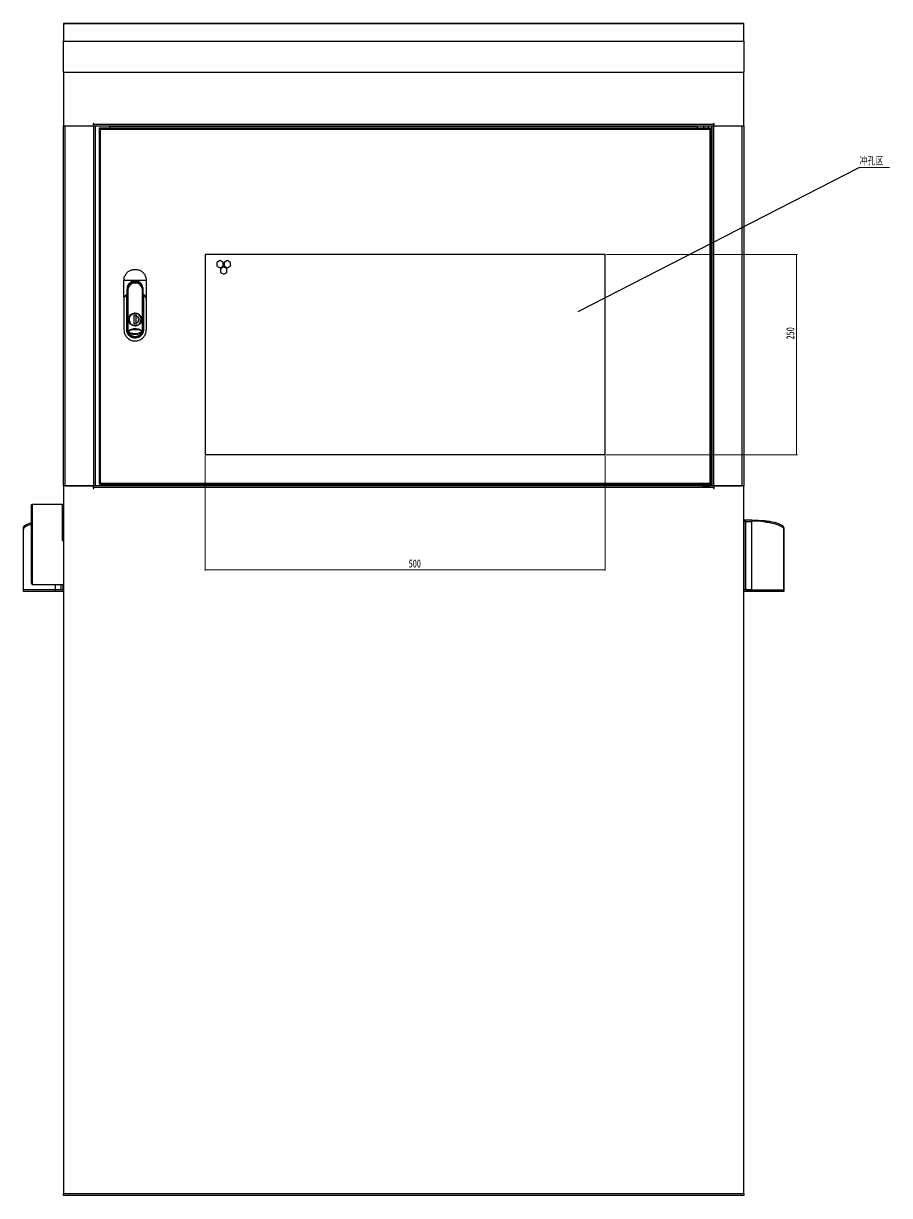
# Model space of a CAD drawing. Header units: millimetres. Extents: x -1281 to 3780, y -2005 to 2969.
# Drawn here: x 1796 to 2878, y -543 to 922 of the extents above; entities that cross this region are included whole.
import ezdxf

# ---------------------------------------------------------------- set-up
doc = ezdxf.new("R2010")
doc.units = ezdxf.units.MM
doc.styles.add('SLDTEXTSTYLE0', font='TXT', dxfattribs={"width": 0.75})
doc.styles.add('SLDTEXTSTYLE1', font='TXT', dxfattribs={"width": 0.75, "bigfont": 'bigfont'})
doc.dimstyles.new('SLDDIMSTYLE0', dxfattribs={"dimtxt": 10, "dimasz": 3.302, "dimexe": 0, "dimexo": 0.0625, "dimgap": 2.5, "dimtad": 1, "dimdec": 3, "dimrnd": 1e-09, "dimzin": 12, "dimdsep": 46, "dimtxsty": 'SLDTEXTSTYLE0', "dimsah": 1, "dimcen": 0.09, "dimadec": 0, "dimazin": 3, "dimtfac": 1, "dimtdec": 3, "dimtofl": 0, "dimtmove": 0, "dimatfit": 3, "dimfxl": 1, "dimfrac": 2, "dimtolj": 1, "dimtzin": 12, "dimarcsym": 0})
doc.dimstyles.new('SLDDIMSTYLE8', dxfattribs={"dimtxt": 0.18, "dimasz": 1.016, "dimexe": 0, "dimexo": 0.0625, "dimgap": 0, "dimtad": 0, "dimtih": 1, "dimtoh": 1, "dimdec": 0, "dimrnd": 1e-09, "dimzin": 0, "dimdsep": 46, "dimtxsty": 'Standard', "dimblk1": 'DOT', "dimblk2": 'DOT', "dimsah": 1, "dimcen": 0.09, "dimadec": 0, "dimazin": 0, "dimtfac": 1.016, "dimtdec": 0, "dimtofl": 0, "dimtmove": 0, "dimatfit": 3, "dimldrblk": 'DOT', "dimfxl": 1, "dimfrac": 2, "dimtolj": 1, "dimtzin": 0, "dimarcsym": 0})

# ---------------------------------------------------------------- blocks, each defined once
blk = doc.blocks.new('_D_30')
at = {"color": 7, "linetype": 'Continuous', "lineweight": 18, "transparency": 16777216}
for p, q in [((2523.5, 632.9), (2762.5, 632.9)), ((2761.5, 382.9), (2761.5, 632.9)), ((2523.5, 382.9), (2762.5, 382.9))]:
    blk.add_line(p, q, dxfattribs=at)
for points in [[(2761.5, 632.9), (2761, 629.6), (2762.1, 629.6)], [(2761.5, 382.9), (2762.1, 386.2), (2761, 386.2)]]:
    blk.add_solid(points, dxfattribs=at)
at = {"color": 7, "linetype": 'Continuous', "lineweight": 18, "transparency": 16777216, "insert": (2748.7, 526.9), "char_height": 10, "attachment_point": 1, "rotation": 90, "style": 'SLDTEXTSTYLE0'}
blk.add_mtext('250', dxfattribs=at)
blk = doc.blocks.new('_D_31')
at = {"color": 7, "linetype": 'Continuous', "lineweight": 18, "transparency": 16777216}
for p, q in [((2022.5, 381.9), (2022.5, 238)), ((2522.5, 381.9), (2522.5, 238)), ((2022.5, 239), (2522.5, 239))]:
    blk.add_line(p, q, dxfattribs=at)
for points in [[(2022.5, 239), (2025.8, 238.5), (2025.8, 239.5)], [(2522.5, 239), (2519.2, 239.5), (2519.2, 238.5)]]:
    blk.add_solid(points, dxfattribs=at)
at = {"color": 7, "linetype": 'Continuous', "lineweight": 18, "transparency": 16777216, "insert": (2276.9, 251.9), "char_height": 10, "attachment_point": 1, "style": 'SLDTEXTSTYLE0'}
blk.add_mtext('500', dxfattribs=at)
blk = doc.blocks.new('SW_NOTE_2')
at = {"color": 0, "linetype": 'Continuous', "lineweight": 0}
blk.add_line((38, 0), (0, 0), dxfattribs=at)
at = {"color": 0, "linetype": 'Continuous', "lineweight": 0, "insert": (0.4, 12.3), "char_height": 9.52, "attachment_point": 1, "style": 'SLDTEXTSTYLE1'}
blk.add_mtext('冲孔区', dxfattribs=at)
blk = doc.blocks.new('_DOT')
at = {"color": 0, "linetype": 'ByBlock', "lineweight": -2}
blk.add_line((-0.5, 0), (-1, 0), dxfattribs=at)
at = {"color": 0, "linetype": 'ByBlock', "const_width": 0.5}
blk.add_lwpolyline([(-0.25, 0, 1), (0.25, 0, 1)], format="xyb", close=True, dxfattribs=at)

msp = doc.modelspace()

# ---------------------------------------------------------------- linework, layer by layer
at = {"color": 7, "linetype": 'Continuous'}
for p, q in [((2695.5437, 921.8852), (1845.5437, 921.8852)), ((1845.5437, 921.8103), (1845.5437, 921.8852)), ((1845.5437, 921.8103), (1845.5437, 899.6887)), ((1845.5437, 921.8103), (2695.5437, 921.8103)), ((2695.5437, 921.8852), (2695.5437, 921.8103)), ((2695.5437, 899.6887), (2695.5437, 921.8103)), ((1845.5437, 861.0517), (1845.5437, 899.6887)), ((1845.5437, 899.6887), (2695.5437, 899.6887)), ((2695.5437, 899.6887), (2695.5437, 861.0517)), ((1845.5437, 861.0517), (2695.5437, 861.0517)), ((1845.5437, 861.0517), (1845.5437, 793.7447)), ((2695.5437, 793.7447), (2695.5437, 861.0517)), ((1845.5437, 793.7447), (1882.5437, 793.7447)), ((1845.5437, 343.922), (1845.5437, 793.7447)), ((1883.5437, 796.9447), (1882.5437, 796.9447)), ((1882.5437, 796.9447), (1882.5437, 793.7447)), ((1883.3437, 793.922), (1882.5437, 793.922)), ((1883.3437, 343.922), (1883.3437, 793.922)), ((1883.3437, 793.922), (1885.3577, 793.922)), ((1883.5437, 795.9448), (1883.5437, 796.9447)), ((1883.5437, 795.9448), (2657.5437, 795.9448)), ((1883.5437, 793.922), (1883.5437, 795.9448)), ((1885.5436, 793.7447), (2655.5438, 793.7447)), ((1885.5437, 343.922), (1885.5437, 793.7447)), ((1903.5437, 793.7447), (1903.5437, 793.5448)), ((1903.5437, 790.922), (1903.5437, 793.5448)), ((1903.5437, 793.5448), (2637.5437, 793.5448)), ((2637.5437, 793.5448), (2637.5437, 793.7447)), ((2637.5437, 793.5448), (2637.5437, 790.922)), ((2645.5437, 790.922), (2645.5437, 793.7447)), ((2651.5437, 790.922), (2651.5437, 793.7447)), ((2655.5437, 793.7447), (2655.5437, 343.922)), ((2655.7297, 793.922), (2657.7437, 793.922)), ((2658.5437, 796.9447), (2657.5437, 796.9447)), ((2657.5437, 796.9447), (2657.5437, 795.9448)), ((2657.5437, 795.9448), (2657.5437, 793.922)), ((2657.7437, 793.922), (2657.7437, 343.922)), ((2658.5437, 793.922), (2657.7437, 793.922)), ((2658.5437, 793.7447), (2658.5437, 796.9447)), ((2658.5437, 793.7447), (2695.5437, 793.7447)), ((2695.5437, 793.7447), (2695.5437, 343.922)), ((1890.0437, 790.922), (1890.0437, 789.5219)), ((1891.2437, 790.922), (1890.0437, 790.922)), ((1891.4437, 789.5219), (1890.0437, 789.5219)), ((1890.0437, 789.5219), (1890.0437, 347.322)), ((1891.2437, 789.5219), (1891.2437, 790.922)), ((1891.4437, 789.5219), (1891.4437, 790.922)), ((2653.6437, 790.922), (1891.4437, 790.922)), ((1891.4437, 789.5219), (1891.4437, 347.322)), ((2653.6437, 789.5219), (1891.4437, 789.5219)), ((2653.6437, 790.922), (2653.6437, 789.5219)), ((2653.6437, 347.322), (2653.6437, 789.5219)), ((2655.0437, 789.5219), (2653.6437, 789.5219)), ((2653.8437, 790.922), (2653.8437, 789.5219)), ((2653.8437, 790.922), (2655.0437, 790.922)), ((2655.0437, 789.5219), (2655.0437, 790.922)), ((2655.0437, 347.322), (2655.0437, 789.5219)), ((2022.5437, 632.922), (2022.5437, 382.922)), ((2522.5437, 632.922), (2022.5437, 632.922)), ((2522.5437, 382.922), (2522.5437, 632.922)), ((2041.1408, 625.5408), (2037.1408, 623.2314)), ((2037.1408, 623.2314), (2037.1408, 618.6126)), ((2037.1408, 618.6126), (2041.1408, 616.3032)), ((2045.1408, 623.2314), (2041.1408, 625.5408)), ((2041.1408, 616.3032), (2045.1408, 618.6126)), ((2045.7408, 617.5733), (2041.7408, 615.2639)), ((2045.1408, 618.6126), (2045.1408, 623.2314)), ((2049.7408, 615.2639), (2045.7408, 617.5733)), ((2050.3408, 625.5408), (2046.3408, 623.2314)), ((2046.3408, 623.2314), (2046.3408, 618.6126)), ((2046.3408, 618.6126), (2050.3408, 616.3032)), ((2054.3408, 623.2314), (2050.3408, 625.5408)), ((2050.3408, 616.3032), (2054.3408, 618.6126)), ((2054.3408, 618.6126), (2054.3408, 623.2314)), ((2041.7408, 615.2639), (2041.7408, 610.6451)), ((2041.7408, 610.6451), (2045.7408, 608.3357)), ((2045.7408, 608.3357), (2049.7408, 610.6451)), ((2049.7408, 610.6451), (2049.7408, 615.2639)), ((1921.0437, 579.7403), (1921.0437, 600.547)), ((1949.0437, 600.547), (1921.0437, 600.547)), ((1925.0234, 590.0469), (1925.176, 590.047)), ((1925.0234, 590.0469), (1925.0234, 583.811)), ((1925.2851, 590.047), (1925.176, 590.047)), ((1925.7937, 586.6979), (1925.676, 586.9733)), ((1925.7937, 583.697), (1925.7937, 590.41)), ((1926.227, 539.0469), (1926.227, 590.614)), ((1943.8604, 590.614), (1943.8604, 539.0469)), ((1944.2937, 590.41), (1944.2937, 583.697)), ((1944.4115, 586.9733), (1944.2937, 586.7426)), ((1945.064, 590.0469), (1944.9028, 590.047)), ((1944.9028, 583.0879), (1944.9028, 590.047)), ((1945.064, 583.811), (1945.064, 590.0469)), ((1949.0437, 600.5468), (1949.0437, 579.7403)), ((1925.0493, 583.6531), (1921.0437, 579.6475)), ((1921.0437, 579.6475), (1921.0437, 579.7403)), ((1921.0437, 579.6475), (1921.0437, 578.9475)), ((1921.0437, 578.947), (1921.0437, 539.047)), ((1924.5755, 539.0469), (1924.5755, 582.4788)), ((1924.924, 539.047), (1924.924, 582.8272)), ((1925.0234, 583.811), (1925.0493, 583.6531)), ((1925.0493, 583.6531), (1925.057, 582.7678)), ((1925.2675, 583.1707), (1925.6065, 583.5098)), ((1925.2675, 539.047), (1925.2675, 583.1707)), ((1925.6065, 539.047), (1925.6065, 583.5098)), ((1925.9143, 539.0469), (1925.9143, 583.8175)), ((1944.1731, 583.8175), (1944.1731, 539.0469)), ((1944.4809, 583.5098), (1944.4809, 539.0469)), ((1944.4809, 583.5098), (1944.8199, 583.1707)), ((1944.8199, 583.1707), (1944.8199, 539.047)), ((1945.0381, 583.6531), (1945.0304, 582.7666)), ((1945.0381, 583.6531), (1945.064, 583.811)), ((1948.3409, 580.3503), (1945.0381, 583.6531)), ((1945.1634, 582.8272), (1945.1634, 539.047)), ((1945.5119, 582.4788), (1945.5119, 539.0469)), ((1948.3409, 580.3503), (1949.0437, 579.6475)), ((1949.0437, 579.7403), (1949.0437, 579.6475)), ((1949.0437, 579.6475), (1949.0437, 578.9475)), ((1949.0437, 578.947), (1949.0437, 539.0469)), ((1933.8437, 557.5469), (1936.2437, 557.5469)), ((1933.8437, 546.047), (1933.8437, 557.5469)), ((1936.2437, 557.5469), (1936.2437, 556.4038)), ((1937.631, 559.3968), (1937.631, 559.1594)), ((1927.4438, 554.3842), (1927.6871, 554.3842)), ((1927.4438, 549.2097), (1927.6864, 549.2097)), ((1927.5066, 554.297), (1927.971, 554.297)), ((1927.969, 549.297), (1927.5066, 549.297)), ((1932.4564, 544.1971), (1932.4564, 544.4345)), ((1936.2437, 546.047), (1933.8437, 546.047)), ((1936.2437, 547.4006), (1936.2437, 556.1934)), ((1936.2437, 547.1902), (1936.2437, 546.047)), ((1942.5808, 549.297), (1942.1165, 549.297)), ((1942.1184, 554.297), (1942.5808, 554.297)), ((1942.6436, 549.2097), (1942.4003, 549.2097)), ((1942.6436, 554.3842), (1942.401, 554.3842)), ((1924.5755, 539.0469), (1924.924, 539.0469)), ((1925.2675, 539.047), (1924.924, 539.047)), ((1925.9143, 539.047), (1925.6065, 539.047)), ((1925.9143, 539.0469), (1926.227, 539.0469)), ((1943.8604, 539.0469), (1944.1731, 539.0469)), ((2022.5437, 382.922), (2522.5437, 382.922)), ((1845.5437, 343.922), (1845.5437, -540.8781)), ((1882.5437, 343.922), (1845.5437, 343.922)), ((1847.7437, 343.922), (1883.3437, 343.922)), ((1882.5437, 343.922), (1882.5437, 340.722)), ((1882.5437, 340.722), (1883.5437, 340.722)), ((1885.5437, 343.922), (1883.3437, 343.922)), ((1883.5437, 341.722), (1883.5437, 343.922)), ((1883.5437, 340.722), (1883.5437, 341.722)), ((2657.5437, 341.722), (1883.5437, 341.722)), ((2646.4106, 343.922), (1885.5437, 343.922)), ((1890.0437, 347.322), (1891.4437, 347.322)), ((1890.0437, 347.322), (1890.0437, 345.922)), ((1891.2437, 345.922), (1890.0437, 345.922)), ((1891.2437, 345.922), (1891.2437, 347.322)), ((1891.4437, 345.922), (1891.4437, 347.322)), ((1891.4437, 347.322), (2653.6437, 347.322)), ((1891.4437, 345.922), (2653.6437, 345.922)), ((1903.5437, 344.122), (1903.5437, 345.922)), ((1903.5437, 344.122), (1903.5437, 343.922)), ((2637.5437, 344.122), (1903.5437, 344.122)), ((2637.5437, 345.922), (2637.5437, 344.122)), ((2637.5437, 343.922), (2637.5437, 344.122)), ((2643.7437, 345.922), (2643.5437, 345.722)), ((2643.5437, 345.722), (2643.5437, 344.122)), ((2648.5437, 345.722), (2643.5437, 345.722)), ((2643.5437, 344.122), (2643.7437, 343.922)), ((2643.5437, 344.122), (2653.5437, 344.122)), ((2650.6768, 343.922), (2646.4106, 343.922)), ((2653.5437, 345.722), (2648.5437, 345.722)), ((2655.5437, 343.922), (2650.6768, 343.922)), ((2653.5437, 345.722), (2653.3437, 345.922)), ((2653.3437, 343.922), (2653.5437, 344.122)), ((2653.5437, 344.122), (2653.5437, 345.722)), ((2653.6437, 347.322), (2653.6437, 345.922)), ((2653.6437, 347.322), (2655.0437, 347.322)), ((2653.8437, 347.322), (2653.8437, 345.922)), ((2653.8437, 345.922), (2655.0437, 345.922)), ((2655.0437, 345.922), (2655.0437, 347.322)), ((2657.7437, 343.922), (2655.5437, 343.922)), ((2657.5437, 343.922), (2657.5437, 341.722)), ((2657.5437, 341.722), (2657.5437, 340.722)), ((2657.5437, 340.722), (2658.5437, 340.722)), ((2657.7437, 343.922), (2693.3437, 343.922)), ((2695.5437, 343.922), (2658.5437, 343.922)), ((2658.5437, 340.722), (2658.5437, 343.922)), ((2695.5437, -540.8781), (2695.5437, 343.922)), ((1805.5437, 320.7159), (1806.9437, 320.7159)), ((1805.5437, 222.1159), (1805.5437, 320.7159)), ((1806.9437, 222.1159), (1806.9437, 320.7159)), ((1844.1437, 320.7159), (1806.9437, 320.7159)), ((1844.1437, 275.7159), (1844.1437, 320.7159)), ((1844.1437, 320.7159), (1845.5437, 320.7159)), ((2696.0437, 293.856), (2695.5437, 293.856)), ((2705.5437, 301.2346), (2696.0437, 301.2346)), ((2696.0437, 301.2346), (2696.0437, 299.294)), ((2696.0437, 298.772), (2696.0437, 299.294)), ((2697.5686, 299.294), (2696.0437, 299.294)), ((2696.0437, 213.922), (2696.0437, 298.772)), ((2698.2437, 299.397), (2697.5061, 299.3855)), ((2698.2437, 213.922), (2698.2437, 299.397)), ((2698.2437, 299.397), (2705.5437, 299.397)), ((2705.5437, 299.397), (2705.5437, 299.922)), ((2705.5437, 213.922), (2705.5437, 299.397)), ((1795.5437, 289.6171), (1795.5437, 291.5577)), ((1795.5437, 289.6171), (1795.5437, 289.3474)), ((1795.5437, 213.922), (1795.5437, 289.3474)), ((1795.5437, 214.122), (1795.5437, 289.3474)), ((2695.5437, 291.9154), (2696.0437, 291.9154)), ((2745.5437, 291.5577), (2745.5437, 289.6171)), ((2745.5437, 289.3474), (2745.5437, 289.6171)), ((2745.5437, 213.922), (2745.5437, 289.3474)), ((2745.5437, 289.3474), (2745.5437, 214.122)), ((1844.1437, 275.7159), (1843.9037, 275.7159)), ((1843.9037, 275.7159), (1843.9037, 275.4759)), ((1843.9037, 275.4759), (1845.5437, 275.4759)), ((1845.5437, 275.7159), (1844.1437, 275.7159)), ((1845.0437, 275.4759), (1845.0437, 275.7159)), ((1805.5437, 222.1159), (1806.9437, 222.1159)), ((1806.9437, 220.7159), (1806.9437, 222.1159)), ((1806.9437, 220.7159), (1845.5437, 220.7159)), ((1845.0437, 213.922), (1845.0437, 220.7159)), ((1835.5437, 213.922), (1795.5437, 213.922)), ((1795.5437, 211.922), (1795.5437, 213.922)), ((1835.5437, 211.922), (1795.5437, 211.922)), ((1842.8437, 213.922), (1835.5437, 213.922)), ((1835.5437, 213.922), (1835.5437, 211.922)), ((1845.0437, 213.922), (1835.5437, 213.922)), ((1845.0437, 211.922), (1835.5437, 211.922)), ((1845.0437, 213.922), (1845.0437, 211.922)), ((1845.5437, 211.922), (1845.0437, 211.922)), ((2696.0437, 211.922), (2695.5437, 211.922)), ((2696.0437, 211.922), (2696.0437, 213.922)), ((2705.5437, 213.922), (2696.0437, 213.922)), ((2705.5437, 211.922), (2696.0437, 211.922)), ((2698.2437, 213.922), (2705.5437, 213.922)), ((2705.5437, 213.922), (2745.5437, 213.922)), ((2705.5437, 211.922), (2705.5437, 213.922)), ((2745.5437, 211.922), (2705.5437, 211.922)), ((2745.5437, 213.922), (2745.5437, 211.922)), ((2695.5437, -540.8781), (1845.5437, -540.8781)), ((1845.5437, -543.0781), (1845.5437, -540.8781)), ((2695.5437, -540.8781), (2695.5437, -543.0781)), ((2695.5437, -543.0781), (1845.5437, -543.0781))]:
    msp.add_line(p, q, dxfattribs=at)
at = {"color": 8, "linetype": 'Continuous'}
for p, q in [((1847.7437, 343.922), (1847.7437, 793.7447)), ((1885.7437, 343.922), (1885.7437, 793.7447)), ((2655.3437, 793.7447), (2655.3437, 343.922)), ((2693.3437, 793.7447), (2693.3437, 343.922)), ((1925.176, 583.2054), (1925.176, 590.047)), ((1925.676, 586.9733), (1925.676, 583.4939)), ((1948.3409, 579.6498), (1948.3409, 580.3503)), ((2705.5437, 299.922), (2705.5437, 301.2346)), ((1835.5437, 213.922), (1835.5437, 220.7159)), ((1842.8437, 213.922), (1842.8437, 220.7159)), ((1845.5437, 214.122), (1845.0437, 214.122)), ((2696.0437, 214.122), (2695.5437, 214.122))]:
    msp.add_line(p, q, dxfattribs=at)
at = {"color": 7, "linetype": 'Continuous', "flags": 128}
for points in [[(1925.7937, 586.9377), (1925.4726, 588.1431), (1925.2851, 590.047)], [(1944.8023, 590.047), (1944.6148, 588.1431), (1944.2937, 586.9377)], [(1924.5755, 582.4788), (1923.3943, 581.2976), (1922.2169, 580.1202), (1921.0437, 578.947)], [(1924.5755, 582.4788), (1924.6662, 582.5694), (1924.7564, 582.6597), (1924.8433, 582.7466), (1924.924, 582.8272)], [(1924.924, 582.8272), (1925.0035, 582.9068), (1925.0891, 582.9924), (1925.1781, 583.0813), (1925.2675, 583.1707)], [(1925.6065, 583.5098), (1925.6937, 583.597), (1925.7757, 583.679), (1925.8501, 583.7533), (1925.9143, 583.8175)], [(1944.1731, 583.8175), (1944.2373, 583.7533), (1944.3117, 583.679), (1944.3937, 583.597), (1944.4809, 583.5098)], [(1944.8199, 583.1707), (1944.9093, 583.0813), (1944.9983, 582.9924), (1945.0839, 582.9068), (1945.1634, 582.8272)], [(1945.1634, 582.8272), (1945.2441, 582.7466), (1945.331, 582.6597), (1945.4213, 582.5694), (1945.5119, 582.4788)], [(1949.0437, 578.947), (1947.8705, 580.1202), (1946.6931, 581.2976), (1945.5119, 582.4788)], [(1944.1731, 539.047), (1944.2038, 539.047), (1944.2373, 539.047), (1944.2734, 539.0469), (1944.3117, 539.0469), (1944.3519, 539.0469), (1944.3937, 539.0469), (1944.4369, 539.0469), (1944.4809, 539.0469)], [(1944.8199, 539.047), (1944.8645, 539.047), (1944.9093, 539.047), (1944.9541, 539.047), (1944.9983, 539.047), (1945.0417, 539.047), (1945.0839, 539.0469), (1945.1246, 539.0469), (1945.1634, 539.0469)], [(1945.5119, 539.0469), (1945.4667, 539.0469), (1945.4213, 539.0469), (1945.3759, 539.0469), (1945.331, 539.047), (1945.2869, 539.047), (1945.2441, 539.047), (1945.2028, 539.047), (1945.1634, 539.047)], [(1795.5437, 291.5577), (1795.7363, 292.5062), (1796.3123, 293.4456), (1797.2661, 294.3668), (1798.5885, 295.2609), (1800.2669, 296.1194), (1802.2849, 296.9339), (1804.6233, 297.6967), (1805.5437, 297.9584)], [(1805.5437, 296.0178), (1804.6233, 295.7561), (1802.2849, 294.9933), (1800.2669, 294.1788), (1798.5885, 293.3203), (1797.2661, 292.4262), (1796.3123, 291.505), (1795.7363, 290.5656), (1795.5437, 289.6171)], [(2705.5437, 301.2346), (2709.4644, 301.188), (2713.3473, 301.0487), (2717.1551, 300.8179), (2720.8511, 300.498), (2724.3996, 300.092), (2727.7665, 299.6038), (2730.9194, 299.0381), (2733.828, 298.4003), (2736.4642, 297.6967), (2738.8025, 296.9339), (2740.8205, 296.1194), (2742.4989, 295.2609), (2743.8213, 294.3668), (2744.7751, 293.4456), (2745.3511, 292.5062), (2745.5437, 291.5577)], [(2745.5437, 289.6171), (2745.3511, 290.5656), (2744.7751, 291.505), (2743.8213, 292.4262), (2742.4989, 293.3203), (2740.8205, 294.1788), (2738.8025, 294.9933), (2736.4642, 295.7561), (2733.828, 296.4597), (2730.9194, 297.0975), (2727.7665, 297.6632), (2724.3996, 298.1514), (2722.0687, 298.4296)]]:
    msp.add_lwpolyline(points, dxfattribs=at)
at = {"color": 7, "linetype": 'Continuous'}
for centre, radius, start, end in [((1935.0437, 590.047), 9.7586, 0, 180), ((1935.0437, 590.047), 9.625, 4.7025755, 196.0462341), ((1935.0437, 590.047), 9.8591, 341.835043, 0), ((1935.0437, 551.797), 7.9409, 87.9506536, 97.5477255), ((1935.0437, 551.797), 7.9409, 267.9506536, 277.5477255), ((1806.9437, 222.1159), 1.4, 180, 270), ((1806.9437, 222.1159), 0.2, 180, 270)]:
    msp.add_arc(centre, radius, start, end, dxfattribs=at)
for centre, major_axis, ratio, start_param, end_param in [((1935.0437, 585.7474), (65.9729, 66.4798), 0.06162707, 1.66095529, 1.722192075), ((1935.0437, 585.7474), (-65.9729, 66.4798), 0.06162707, 4.560993232, 4.622230017), ((2705.5437, 289.422), (40, 0), 0.2625, 0.946662779, 1.570796327)]:
    msp.add_ellipse(centre, major_axis=major_axis, ratio=ratio, start_param=start_param, end_param=end_param, dxfattribs=at)
for points, knots in [([(1921.0437, 600.547), (1921.1421, 601.8248), (1921.2993, 603.8656), (1922.3045, 606.4883), (1923.4255, 608.4704), (1924.8588, 610.2414), (1926.5561, 611.758), (1928.4785, 612.9819), (1930.5621, 613.8741), (1932.7694, 614.4229), (1935.0381, 614.6094), (1937.3216, 614.4231), (1939.5366, 613.8715), (1941.6291, 612.9709), (1943.5454, 611.7468), (1945.2456, 610.2252), (1946.6833, 608.4376), (1947.8175, 606.4204), (1948.8003, 603.8017), (1948.9512, 601.783), (1949.0437, 600.5468)], [0, 0, 0, 0, 0.08671282, 0.13848219, 0.190247764, 0.242010204, 0.293772186, 0.345536019, 0.397302495, 0.447948757, 0.499991367, 0.551652411, 0.603311214, 0.654966239, 0.706618121, 0.758267665, 0.810620688, 0.862970663, 0.916083341, 1, 1, 1, 1]), ([(1945.064, 590.0469), (1945.0092, 590.8338), (1944.8756, 592.7511), (1943.6117, 595.5939), (1941.3221, 598.1096), (1938.3301, 599.724), (1934.9693, 600.271), (1931.5964, 599.6733), (1928.6072, 597.9875), (1926.3704, 595.4223), (1925.1912, 592.6256), (1925.071, 590.7793), (1925.0234, 590.0469)], [0, 0, 0, 0, 0.075012032, 0.182796414, 0.289887303, 0.395878097, 0.501940273, 0.609157387, 0.716929869, 0.823924979, 0.930154053, 1, 1, 1, 1]), ([(1925.176, 590.047), (1925.1761, 590.0405), (1925.1791, 589.3375), (1925.2843, 588.3), (1925.5812, 587.2944), (1925.676, 586.9733)], [0, 0, 0, 0, 0.0062815567, 0.682815722, 1, 1, 1, 1]), ([(1925.7937, 590.41), (1925.7938, 590.411), (1925.794, 590.4131), (1925.7955, 590.4273), (1925.7991, 590.4612), (1925.8102, 590.5613), (1925.8233, 590.6598), (1925.8326, 590.7299)], [0, 0, 0, 0, 0.057206292, 0.11951673, 0.190097436, 0.424424069, 1, 1, 1, 1]), ([(1925.8326, 590.7299), (1926.1022, 591.8183), (1926.6388, 593.9846), (1928.8264, 596.6166), (1931.7152, 598.3473), (1935.0458, 598.9466), (1938.376, 598.3458), (1941.263, 596.6148), (1943.4491, 593.9832), (1943.9853, 591.8179), (1944.2548, 590.7299)], [0, 0, 0, 0, 0.126173065, 0.251129954, 0.375958519, 0.500094437, 0.62417146, 0.748993668, 0.873865096, 1, 1, 1, 1]), ([(1925.8326, 590.7299), (1925.8408, 590.7095), (1925.8545, 590.6753), (1925.8806, 590.6637), (1925.8912, 590.6591)], [0, 0, 0, 0, 0.59387889, 1, 1, 1, 1]), ([(1925.8373, 590.7441), (1925.8436, 590.794), (1925.8705, 591.0071), (1925.928, 591.2928), (1925.9846, 591.5528), (1925.9912, 591.5791), (1925.9944, 591.5917)], [0, 0, 0, 0, 0.0944043885, 0.4037373851, 0.7143340319, 1, 1, 1, 1]), ([(1925.8912, 590.6591), (1925.9119, 590.7423), (1926.1943, 591.8808), (1927.163, 593.9758), (1929.5379, 596.3872), (1932.5927, 597.8044), (1935.9026, 598.0648), (1938.9987, 597.2436), (1941.6537, 595.4508), (1943.2448, 593.3038), (1943.9437, 591.6205), (1944.1365, 590.8864), (1944.1962, 590.6591)], [0, 0, 0, 0, 0.010248606, 0.140106667, 0.269471756, 0.407822368, 0.533178069, 0.658468047, 0.783237836, 0.909383497, 0.971941493, 1, 1, 1, 1]), ([(1926.227, 590.614), (1926.2241, 590.6144), (1926.2132, 590.6158), (1926.1474, 590.6243), (1926.0211, 590.6407), (1925.9368, 590.6526), (1925.8912, 590.6591)], [0, 0, 0, 0, 0.022302249, 0.082583919, 0.504130117, 1, 1, 1, 1]), ([(1943.8604, 590.614), (1943.8037, 590.818), (1943.6123, 591.5072), (1942.9344, 593.1048), (1941.3909, 595.1516), (1938.8346, 596.8527), (1935.8671, 597.6289), (1932.6917, 597.3836), (1929.7756, 596.0379), (1927.3664, 593.7091), (1926.6153, 591.6689), (1926.227, 590.614)], [0, 0, 0, 0, 0.026455075, 0.089386433, 0.216039265, 0.341200894, 0.466805911, 0.592470476, 0.731216796, 0.861033738, 1, 1, 1, 1]), ([(1944.1962, 590.6591), (1944.1582, 590.6537), (1944.0824, 590.6429), (1943.9592, 590.6268), (1943.884, 590.617), (1943.8633, 590.6144), (1943.8604, 590.614)], [0, 0, 0, 0, 0.421386312, 0.84271462, 0.977651584, 1, 1, 1, 1]), ([(1944.1962, 590.6591), (1944.203, 590.6613), (1944.2171, 590.6658), (1944.2379, 590.6897), (1944.2483, 590.7143), (1944.2548, 590.7299)], [0, 0, 0, 0, 0.253607706, 0.527033917, 1, 1, 1, 1]), ([(1944.2548, 590.7299), (1944.2641, 590.6598), (1944.2772, 590.5613), (1944.2883, 590.4612), (1944.2919, 590.4273), (1944.2934, 590.4131), (1944.2936, 590.411), (1944.2937, 590.41)], [0, 0, 0, 0, 0.575573525, 0.809899178, 0.88047959, 0.942793947, 1, 1, 1, 1]), ([(1935.0437, 543.747), (1933.9901, 543.8682), (1931.8808, 544.1108), (1929.2037, 545.9741), (1927.4166, 548.6336), (1926.789, 551.7975), (1927.4169, 554.9612), (1929.2042, 557.6205), (1931.8814, 559.4832), (1933.9904, 559.7258), (1935.0437, 559.847)], [0, 0, 0, 0, 0.1249200179, 0.2500745951, 0.375281707, 0.5000209324, 0.6247520373, 0.7499499617, 0.8751176633, 1, 1, 1, 1]), ([(1935.0437, 543.8969), (1934.7666, 543.906), (1933.6054, 543.9438), (1931.5938, 544.5269), (1929.3817, 546.0719), (1927.8059, 548.2705), (1927.0466, 550.8648), (1927.1888, 553.5636), (1928.2166, 556.0677), (1930.0141, 558.0731), (1932.3787, 559.4349), (1934.1554, 559.6096), (1935.0437, 559.697)], [0, 0, 0, 0, 0.0336482166, 0.1410205884, 0.2483925391, 0.3557655838, 0.4631373438, 0.5705097821, 0.6778824649, 0.7852556778, 0.8926274999, 1, 1, 1, 1]), ([(1935.0437, 559.297), (1934.2003, 559.214), (1932.5136, 559.0482), (1930.2688, 557.7553), (1928.5623, 555.8514), (1927.5865, 553.4742), (1927.4515, 550.912), (1928.1724, 548.4491), (1929.6684, 546.3617), (1931.7685, 544.895), (1933.6783, 544.3414), (1934.7807, 544.3055), (1935.0437, 544.297)], [0, 0, 0, 0, 0.107372285, 0.214744713, 0.322117723, 0.429489757, 0.536862701, 0.644234686, 0.75160657, 0.858979445, 0.966352663, 1, 1, 1, 1]), ([(1935.0437, 559.847), (1936.0975, 559.7257), (1938.2102, 559.4825), (1940.8924, 557.6131), (1942.6804, 554.9415), (1943.3002, 551.765), (1942.6575, 548.6015), (1940.8629, 545.9559), (1938.1936, 544.108), (1936.0934, 543.8673), (1935.0437, 543.747)], [0, 0, 0, 0, 0.124938425, 0.250475818, 0.376087677, 0.501215237, 0.626342118, 0.751000744, 0.875538793, 1, 1, 1, 1]), ([(1935.0437, 559.297), (1935.0437, 559.3494), (1935.0437, 559.4542), (1935.0437, 559.5864), (1935.0437, 559.6789), (1935.0437, 559.691), (1935.0437, 559.697)], [0, 0, 0, 0, 0.24999061, 0.49998139, 0.749995355, 1, 1, 1, 1]), ([(1935.0437, 559.697), (1935.3208, 559.688), (1936.482, 559.6502), (1938.4936, 559.0671), (1940.7057, 557.5221), (1942.2815, 555.3234), (1943.0408, 552.7291), (1942.8986, 550.0303), (1941.8708, 547.5263), (1940.0733, 545.5208), (1937.7087, 544.159), (1935.932, 543.9843), (1935.0437, 543.8969)], [0, 0, 0, 0, 0.033648195, 0.141020497, 0.248392378, 0.355765353, 0.463137044, 0.570509349, 0.677882421, 0.785254762, 0.892627569, 1, 1, 1, 1]), ([(1935.0437, 544.297), (1935.8871, 544.3799), (1937.5738, 544.5458), (1939.8186, 545.8386), (1941.5251, 547.7425), (1942.5009, 550.1198), (1942.6359, 552.6819), (1941.9151, 555.1449), (1940.419, 557.2322), (1938.3189, 558.6989), (1936.4092, 559.2526), (1935.3067, 559.2884), (1935.0437, 559.297)], [0, 0, 0, 0, 0.107372193, 0.214744529, 0.322117448, 0.42948939, 0.53686231, 0.644234204, 0.751606737, 0.85897952, 0.966351423, 1, 1, 1, 1]), ([(1935.0437, 543.8969), (1935.0437, 543.903), (1935.0437, 543.915), (1935.0437, 544.0075), (1935.0437, 544.1397), (1935.0437, 544.2445), (1935.0437, 544.297)], [0, 0, 0, 0, 0.2500046445, 0.5000186097, 0.7500093896, 1, 1, 1, 1]), ([(1936.2437, 556.4038), (1936.4457, 556.3423), (1937.1579, 556.1255), (1938.2614, 555.4244), (1939.1553, 554.3152), (1939.7072, 553.0196), (1939.8918, 551.6044), (1939.5548, 550.0092), (1938.7078, 548.6238), (1937.5447, 547.6394), (1936.641, 547.3273), (1936.2437, 547.1902)], [0, 0, 0, 0, 0.050712977, 0.178816856, 0.30691795, 0.387096789, 0.515198983, 0.64330298, 0.771404736, 0.899508804, 1, 1, 1, 1]), ([(1936.2437, 556.1934), (1936.2437, 556.237), (1936.2437, 556.3044), (1936.2437, 556.3779), (1936.2437, 556.4038)], [0, 0, 0, 0, 0.647897047, 1, 1, 1, 1]), ([(1936.2437, 547.4006), (1936.6061, 547.5291), (1937.4516, 547.829), (1938.5513, 548.7591), (1939.3621, 550.0856), (1939.6847, 551.6127), (1939.508, 552.9674), (1938.9797, 554.2076), (1938.1241, 555.2697), (1937.0828, 555.9304), (1936.4197, 556.1382), (1936.2437, 556.1934)], [0, 0, 0, 0, 0.096946353, 0.22619051, 0.355434417, 0.48468024, 0.613925422, 0.694815387, 0.824060446, 0.953305943, 1, 1, 1, 1]), ([(1936.2437, 547.1902), (1936.2437, 547.2383), (1936.2437, 547.3121), (1936.2437, 547.3777), (1936.2437, 547.4006)], [0, 0, 0, 0, 0.651217049, 1, 1, 1, 1]), ([(1921.0437, 539.047), (1921.1348, 537.8181), (1921.2849, 535.7916), (1922.284, 533.1427), (1923.4501, 531.0765), (1924.9531, 529.252), (1926.714, 527.7128), (1928.6998, 526.4984), (1930.8484, 525.6219), (1933.1205, 525.1175), (1935.4645, 524.986), (1937.8119, 525.2581), (1940.0987, 525.918), (1942.2378, 526.9616), (1944.1644, 528.3371), (1945.8169, 530.0094), (1947.1645, 531.909), (1948.163, 534.001), (1948.8906, 536.3873), (1948.9893, 538.1025), (1949.0437, 539.0469)], [0, 0, 0, 0, 0.083405065, 0.137537052, 0.191674271, 0.245149985, 0.298626456, 0.351162592, 0.403693493, 0.456394465, 0.50909175, 0.562842521, 0.61659759, 0.670669644, 0.724747368, 0.777887635, 0.831025758, 0.883416232, 0.9358017, 1, 1, 1, 1]), ([(1945.5119, 539.0469), (1945.4736, 538.3706), (1945.3967, 537.0115), (1944.7806, 535.0462), (1943.8155, 533.2262), (1942.5013, 531.6272), (1940.8981, 530.3148), (1939.0702, 529.3429), (1937.0922, 528.7472), (1935.0405, 528.5471), (1932.9901, 528.7484), (1931.0145, 529.3442), (1929.1885, 530.3154), (1927.5861, 531.6274), (1926.272, 533.2262), (1925.3068, 535.0462), (1924.6907, 537.0115), (1924.6138, 538.3706), (1924.5755, 539.0469)], [0, 0, 0, 0, 0.061701431, 0.123986715, 0.186545427, 0.249409321, 0.312385719, 0.375251916, 0.437769926, 0.500109426, 0.562410002, 0.624824532, 0.687632822, 0.750588914, 0.813455372, 0.876013285, 0.938298569, 1, 1, 1, 1]), ([(1945.1634, 539.047), (1945.1574, 538.7821), (1945.1454, 538.2523), (1945.0482, 537.4627), (1944.8937, 536.6831), (1944.6771, 535.9184), (1944.2643, 534.8017), (1943.5105, 533.3948), (1942.245, 531.8566), (1940.7037, 530.5936), (1939.2355, 529.8102), (1937.9871, 529.3643), (1937.021, 529.1227), (1936.0353, 528.977), (1934.4494, 528.8993), (1932.444, 529.1758), (1930.6091, 529.9188), (1929.4943, 530.5849), (1928.8692, 531.0323), (1928.3824, 531.4345), (1927.6139, 532.1449), (1926.6334, 533.306), (1925.6661, 535.0854), (1925.0415, 537.025), (1924.9632, 538.373), (1924.924, 539.047)], [0, 0, 0, 0, 0.025009153, 0.050014479, 0.075018289, 0.100026449, 0.125038522, 0.187499655, 0.249993208, 0.312511579, 0.375050156, 0.40636109, 0.437675732, 0.468991019, 0.500309129, 0.587459615, 0.657438052, 0.68599909, 0.710237199, 0.730152504, 0.745746858, 0.809350122, 0.872921934, 0.936467986, 1, 1, 1, 1]), ([(1944.8199, 539.047), (1944.7727, 538.3155), (1944.6855, 536.9634), (1944.0367, 535.0755), (1943.1197, 533.4327), (1941.7586, 531.8329), (1939.9018, 530.4434), (1937.555, 529.4915), (1935.0403, 529.167), (1932.526, 529.4932), (1930.1792, 530.4469), (1928.3227, 531.8385), (1926.9623, 533.4404), (1926.0468, 535.0843), (1925.401, 536.9698), (1925.3143, 538.3186), (1925.2675, 539.047)], [0, 0, 0, 0, 0.0713626564, 0.1319159469, 0.1935442417, 0.254840271, 0.3365968002, 0.4184095755, 0.5001084245, 0.5818088691, 0.6636081129, 0.7454399293, 0.8067681338, 0.8684019422, 0.9289344546, 1, 1, 1, 1]), ([(1944.4809, 539.0469), (1944.4346, 538.3348), (1944.3497, 537.0305), (1943.7202, 535.2096), (1942.8368, 533.6317), (1941.5216, 532.0921), (1939.731, 530.7577), (1937.4687, 529.8438), (1935.0449, 529.5315), (1932.6211, 529.8432), (1930.3581, 530.7566), (1928.5665, 532.0913), (1927.2506, 533.6317), (1926.367, 535.21), (1925.7377, 537.0308), (1925.6529, 538.335), (1925.6065, 539.047)], [0, 0, 0, 0, 0.072050024, 0.131959895, 0.193723786, 0.254901485, 0.33655452, 0.418231028, 0.499962629, 0.581688613, 0.663353699, 0.74507438, 0.806284172, 0.86805695, 0.927967458, 1, 1, 1, 1]), ([(1944.1731, 539.0469), (1944.1389, 538.4501), (1944.0704, 537.2564), (1943.5239, 535.5373), (1942.6769, 533.9566), (1941.5311, 532.5743), (1940.1399, 531.4416), (1938.5536, 530.6007), (1936.8331, 530.0828), (1935.0437, 529.908), (1933.2543, 530.0828), (1931.5338, 530.6006), (1929.9476, 531.4416), (1928.5563, 532.5742), (1927.4106, 533.9566), (1926.5635, 535.5373), (1926.0171, 537.2564), (1925.9486, 538.4501), (1925.9143, 539.0469)], [0, 0, 0, 0, 0.062517853, 0.125024965, 0.187536763, 0.250046253, 0.312549588, 0.3750426, 0.437524971, 0.500000115, 0.562475259, 0.62495733, 0.68744991, 0.749954052, 0.812463542, 0.87497534, 0.937482147, 1, 1, 1, 1]), ([(1943.8604, 539.0469), (1943.7273, 537.9005), (1943.4608, 535.6053), (1941.4209, 532.697), (1938.5106, 530.7528), (1935.0405, 530.0681), (1931.5703, 530.7553), (1928.6611, 532.7022), (1926.6252, 535.6106), (1926.3595, 537.9031), (1926.227, 539.0469)], [0, 0, 0, 0, 0.1245122097, 0.2492776041, 0.3745106619, 0.5001097115, 0.6257107611, 0.7510115467, 0.8757683066, 1, 1, 1, 1]), ([(1943.2837, 536.797), (1943.2665, 536.6367), (1943.2268, 536.2678), (1942.8467, 535.6529), (1941.9174, 534.8565), (1940.2831, 534.1574), (1938.1672, 533.6653), (1935.8218, 533.4531), (1933.3661, 533.4863), (1931.1913, 533.8126), (1929.4282, 534.3093), (1928.2052, 534.874), (1927.3567, 535.5236), (1926.93, 536.1355), (1926.7935, 536.6137), (1926.8091, 537.0877), (1927.0097, 537.6243), (1927.6205, 538.3296), (1929.141, 539.2484), (1931.5964, 539.9028), (1934.6533, 540.1941), (1937.7063, 540.0181), (1940.1653, 539.4958), (1941.8667, 538.7285), (1942.7193, 538.0875), (1943.1543, 537.4612), (1943.2693, 537.0678), (1943.2832, 536.8556), (1943.2836, 536.8081), (1943.2837, 536.797)], [0, 0, 0, 0, 0.012600348, 0.029004291, 0.055486288, 0.108631748, 0.167728833, 0.226949262, 0.294074543, 0.361123078, 0.399994523, 0.438696668, 0.467262068, 0.483493004, 0.496882923, 0.505706202, 0.520551701, 0.541090943, 0.578353376, 0.659481978, 0.739773082, 0.820098004, 0.900113149, 0.936716638, 0.967424597, 0.983228067, 0.9962515, 0.999119397, 1, 1, 1, 1]), ([(1943.0343, 536.797), (1943.0343, 536.8061), (1943.0331, 536.9418), (1942.9903, 537.119), (1942.8413, 537.4261), (1942.4719, 537.8728), (1941.6431, 538.3917), (1939.9915, 539.022), (1937.6161, 539.445), (1934.667, 539.5915), (1931.716, 539.3514), (1929.3501, 538.822), (1927.8653, 538.0713), (1927.2877, 537.5145), (1927.1124, 537.1608), (1927.054, 536.917), (1927.0428, 536.6436), (1927.1808, 536.2432), (1927.6035, 535.7374), (1928.8288, 534.9542), (1930.8663, 534.4018), (1933.4209, 534.0732), (1935.7959, 534.0485), (1938.0629, 534.2197), (1940.1045, 534.6226), (1941.6846, 535.189), (1942.5958, 535.8425), (1942.9765, 536.3524), (1943.0171, 536.6644), (1943.0343, 536.797)], [0, 0, 0, 0, 0.000770415, 0.011386472, 0.014832281, 0.029440689, 0.059259607, 0.095981756, 0.177818085, 0.260557243, 0.343269494, 0.425841411, 0.462561824, 0.481850268, 0.492127398, 0.495157836, 0.502872632, 0.514734514, 0.529742447, 0.557452697, 0.635644803, 0.704662807, 0.773742325, 0.834492627, 0.895142728, 0.948447208, 0.973930638, 0.988921631, 1, 1, 1, 1])]:
    msp.add_open_spline(points, degree=3, knots=knots, dxfattribs=at)

# ---------------------------------------------------------------- block references
at = {"color": 7, "linetype": 'Continuous', "lineweight": 0}
msp.add_blockref('SW_NOTE_2', (2839.7312, 741.8665), dxfattribs=at)

# ---------------------------------------------------------------- dimensions: what is measured, and where the dimension line sits
at = {"color": 7, "linetype": 'Continuous', "lineweight": 18}
for base, p1, p2, angle, picture, middle in [((2761.5437, 632.922), (2522.5437, 382.922), (2522.5437, 632.922), 90, '_D_30', (2761.5437, 538.0323)), ((2522.5437, 239.0301), (2022.5437, 382.922), (2522.5437, 382.922), 0, '_D_31', (2287.9941, 239.0301))]:
    dim = msp.add_linear_dim(base=base, p1=p1, p2=p2, angle=angle, dimstyle='SLDDIMSTYLE0', dxfattribs=at)
    dim.commit()
    dim.dimension.update_dxf_attribs({"geometry": picture, "text_midpoint": middle, "dimtype": 160})

# ---------------------------------------------------------------- leaders
at = {"color": 7, "linetype": 'Continuous', "lineweight": 0}
msp.add_leader([(2488.7103, 561.72), (2839.7312, 741.8665)], dimstyle='SLDDIMSTYLE8', dxfattribs=at)

doc.saveas('drawing.dxf')
